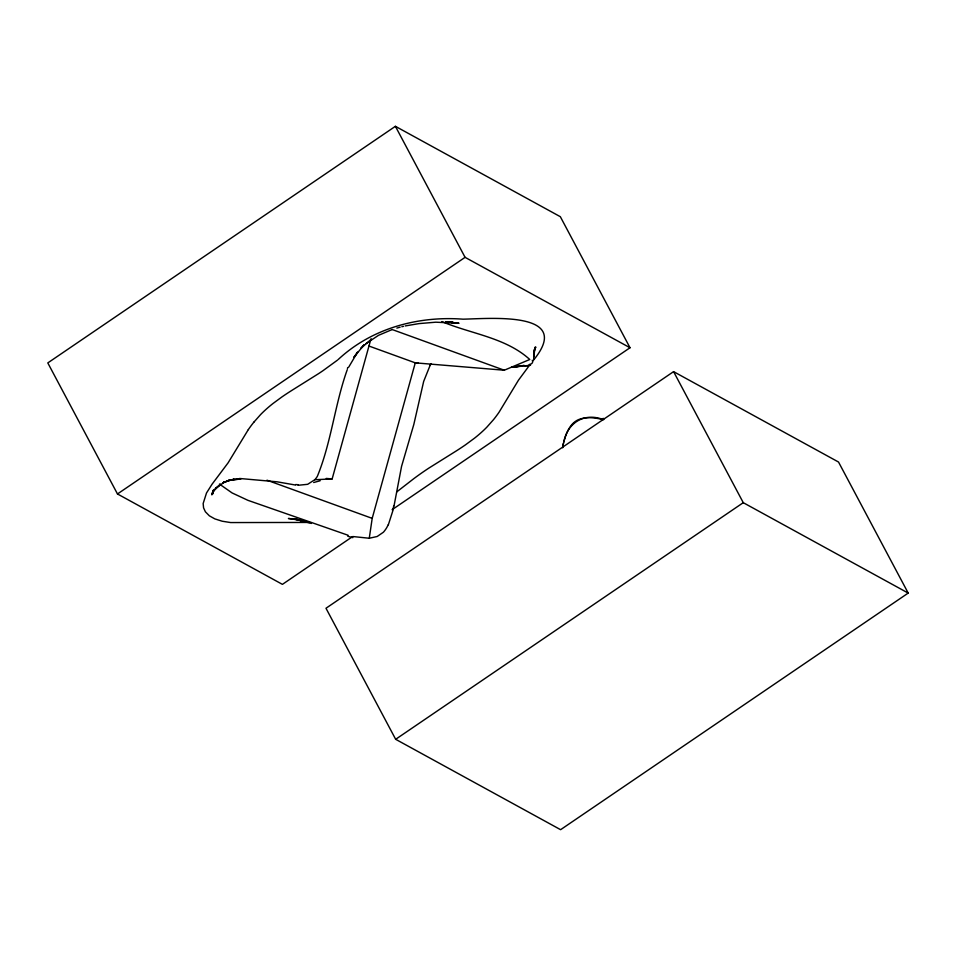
<?xml version="1.0" encoding="UTF-8"?>
<svg xmlns="http://www.w3.org/2000/svg" width="956" height="956" viewBox="0 0 956 956"><rect width="100%" height="100%" fill="white"/><g stroke="black" fill="none" stroke-linecap="round" stroke-linejoin="round"><path stroke-width="1.43" d="M533.759 358.99L533.89 355.285M534.034 352.131L533.842 356.492L535.049 347.183L533.974 352.023L535.778 347.016L534.249 349.98M353.194 536.567L369.267 538.252L372.195 518.367L415.274 362.85L418.166 362.706M213.188 490.285L212.363 494.587L212.961 491.48M393.992 506.083L401.568 466.349L413.817 424.476L423.675 381.396L430.069 365.455M347.458 368.658L347.697 367.534M347.207 369.793C334.791 404.567 331.338 442.27 317.356 476.315A16.658 9.381 -70.5 0 1 314.823 479.709M393.263 509.464L388.363 524.725M562.666 446.583L563.478 443.226M212.937 491.288L212.447 493.272L213.331 490.559M562.69 446.476C565.127 436.342 568.772 422.552 580.256 418.991C587.57 416.697 595.409 417.856 602.734 419.481M563.765 442.102C567.398 423.245 583.758 411.964 603.618 419.684M298.105 485.278L307.665 484.31L314.787 479.721L332.15 478.92L370.88 339.093M212.841 492.017L211.635 494.754L214.479 489.532L212.913 491.814L220.513 484.178L215.172 488.683L224.744 481.896L222.617 483.007L229.321 480.27L223.656 482.398L231.627 479.769L234.22 479.326L228.042 480.617L239.394 479.087L232.81 479.518L240.769 479.195M348.701 367.14L357.604 352.095L353.923 357.245L364.081 344.829L360.687 348.57L371.454 339.057M248.321 429.603L228.102 462.835L212.089 484.166L206.508 492.985L203.15 503.537L203.58 507.875L205.397 511.795L209.364 515.822L214.837 518.881L222.162 521.211L230.683 522.562L309.911 522.442M532.946 360.83C574.843 310.676 490.512 318.635 463.003 319.173C417.963 315.779 371.502 328.326 338.018 359.695M529.923 364.714L518.475 380.189L499.092 412.167A131.163 53.56 -28 0 1 493.571 419.588L486.867 427.141A74.903 30.58 -28 0 1 474.427 438.242L465.476 444.839A124.83 50.967 -28 0 1 455.94 451.148L428.897 468.082A135.37 55.281 -28 0 0 413.948 478.55L396.668 491.958M253.866 422.17L260.558 414.617A74.903 30.58 -28 0 1 272.986 403.516L281.948 396.919A124.83 50.967 -28 0 1 291.484 390.622L318.515 373.677A151.024 61.674 -28 0 0 323.032 370.653L337.193 360.34M366.076 343.598L378.504 335.329L391.841 329.689M392.115 509.691L630.016 347.745L560.336 216.701L395.402 126.312L47.8 362.921L117.48 493.965L282.414 584.367L352.668 536.543M117.48 493.965L465.082 257.343L630.016 347.745M673.586 371.633L325.984 608.255L395.665 739.299L560.598 829.688L908.2 593.079L838.52 462.035L673.586 371.633L743.266 502.677L908.2 593.079M395.665 739.299L743.266 502.677M368.98 346.048L415.274 362.85L504.278 370.223L529.767 359.492C505.545 337.468 471.141 333.967 441.875 321.563M530.58 365.037L528.19 365.491M396.824 328.087L400.158 327.155M313.688 482.517L320.188 480.737M401.831 326.725L403.516 326.319M405.213 325.936L418.991 323.606L435.757 322.196L459.023 323.271L445.627 321.682L456.036 323.009L447.838 321.658M513.635 367.056L522.765 365.79L511.424 367.295L529.11 365.395M369.267 538.252L377.178 536.495L383.428 532.205A29.349 26.911 89 0 0 388.255 524.665M524.366 365.467L523.147 365.371M326.211 478.43L332.15 478.92M297.101 519.347L288.401 518.487L301.797 520.076L291.377 518.75L306.876 521.868M295.512 485.039L277.085 481.812L239.538 478.466M447.719 321.658L453.06 322.566L448.89 321.67M306.9 521.856L297.304 519.741L311.465 523.446M348.115 535.264L247.974 500.346L232.093 492.938L219.45 484.083M392.056 329.497L504.278 370.223M266.987 480.199L372.195 518.367M395.402 126.312L465.082 257.343M248.345 429.591A131.163 53.56 -28 0 1 253.854 422.17M532.253 360.269A33.46 8.15 20.8 0 1 529.433 364.439M298.308 484.704A142.886 76.205 -62.8 0 1 295.703 484.537M352.836 537.642A135.848 121.233 -53.6 0 1 347.757 536.22M430.057 365.443A16.67 9.381 -70.5 0 1 431.276 363.639M393.705 506.011A149.686 132.621 -88.2 0 1 392.976 509.381M528.584 365.73A62.319 13.838 25.7 0 1 524.82 365.754M603.093 418.405A135.836 121.221 -53.6 0 1 604.12 418.668M562.702 447.778A149.172 132.179 -88.2 0 1 562.953 446.655"/></g></svg>
